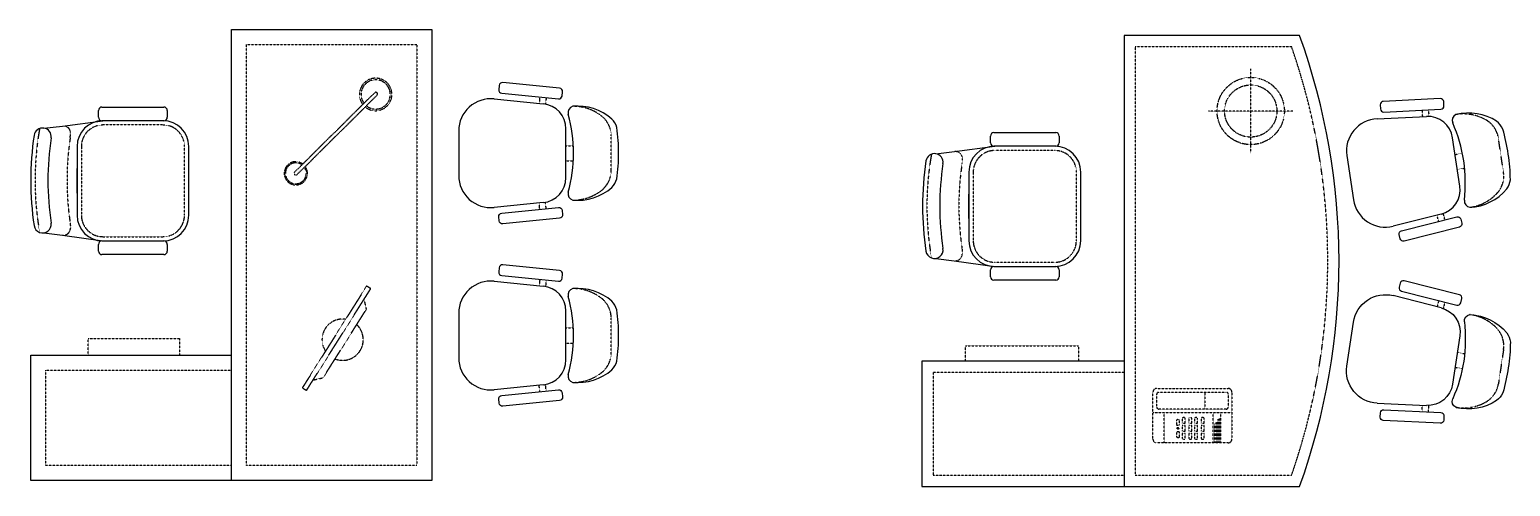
# Model space of a CAD drawing. Extents: x -15080 to 60298, y -30155 to 15485.
# Drawn here: x 10079 to 15985, y -9530 to -7706 of the extents above; entities that cross this region are included whole.
import ezdxf

# ---------------------------------------------------------------- set-up
doc = ezdxf.new("R2010")
doc.units = 0
doc.linetypes.add('HIDDEN2', pattern=[0.1875, 0.125, -0.0625])
doc.layers.get('0').update_dxf_attribs({"linetype": 'CONTINUOUS'})
doc.layers.add('FURHATCH', color=57, linetype='CONTINUOUS')

# ---------------------------------------------------------------- blocks, each defined once
blk = doc.blocks.new('YQ_DESK_05')
for p, q in [((273.1, 471.5), (273.1, 498.5)), ((286.8, 512.3), (533.7, 512.3)), ((547.5, 498.5), (547.5, 471.5)), ((55.2, 428.1), (129.9, 436.5)), ((129.9, 436.5), (290.3, 457.8)), ((533.7, 457.8), (286.8, 457.8)), ((533.7, 457.8), (286.8, 457.8)), ((530.3, 457.8), (290.3, 457.8)), ((187.4, 354.9), (187.4, 80.6)), ((633.2, 80.6), (633.2, 354.9)), ((187.4, 169.2), (187.4, 266.3)), ((55.2, 10.1), (128.9, 0.6)), ((128.9, 0.6), (290.3, -22.3)), ((273.1, -63.1), (273.1, -36)), ((286.8, -22.3), (533.7, -22.3)), ((286.8, -22.3), (533.7, -22.3)), ((290.3, -22.3), (530.3, -22.3)), ((547.5, -36), (547.5, -63.1)), ((533.7, -76.8), (286.8, -76.8))]:
    blk.add_line(p, q)
for points in [[(806, -900), (1506, -900, 0.174961), (1506, 900), (806, 900), (806, -400), (0, -400), (0, -900)], [(1840.1, 637, 0.414214), (1827.9, 623.6), (1828.7, 606.5, 0.414214), (1842.2, 594.3), (2069.5, 605.3, 0.414214), (2081.7, 618.8), (2080.8, 635.8, 0.414214), (2067.4, 648)], [(2149, 167.1), (2153.2, 150.6, -0.414214), (2143.9, 135), (1923.2, 79.2, -0.414214), (1907.7, 88.5), (1903.5, 105.1, -0.414214), (1912.8, 120.6), (2133.4, 176.4, -0.414214)], [(2149, -167.1), (2153.2, -150.6, 0.414214), (2143.9, -135), (1923.2, -79.2, 0.414214), (1907.7, -88.5), (1903.5, -105.1, 0.414214), (1912.8, -120.6), (2133.4, -176.4, 0.414214)], [(1840.1, -637, -0.414214), (1827.9, -623.6), (1828.7, -606.5, -0.414214), (1842.2, -594.3), (2069.5, -605.3, -0.414214), (2081.7, -618.8), (2080.8, -635.8, -0.414214), (2067.4, -648)]]:
    blk.add_lwpolyline(points, format="xyb", close=True)
for points in [[(1815.3, 567.4, 0.443716), (1694.6, 420.3), (1720.9, 244, 0.443716), (1879.2, 138.6)], [(2070.6, 187, 0.385314), (2145, 298.7), (2116.2, 491.8, 0.385314), (2012.5, 576.9)], [(2129.8, 584.3, 0.412192), (2116.8, 550.6)], [(2163.2, 242.6, 0.133569), (2116.8, 550.6)], [(2292, 557.3, 0.208636), (2129.8, 584.3)], [(2316.6, 526.6, 0.109883), (2292, 557.3)], [(2338.6, 426.2, 0.033244), (2316.6, 526.6)], [(2346.8, 323.8, 0.033244), (2338.6, 426.2)], [(2332.3, 287.3, 0.109883), (2346.8, 323.8)], [(2163.2, 242.6, 0.412192), (2185.5, 214.2)], [(2185, 214.1, 0.208636), (2332.3, 287.3)], [(1815.3, -567.4, -0.443716), (1694.6, -420.3), (1720.9, -244, -0.443716), (1879.2, -138.6)], [(2070.6, -187, -0.385314), (2145, -298.7), (2116.2, -491.8, -0.385314), (2012.5, -576.9)], [(2163.2, -242.6, -0.412192), (2185.5, -214.2)], [(2185, -214.1, -0.208636), (2332.3, -287.3)], [(2163.2, -242.6, -0.133569), (2116.8, -550.6)], [(2332.3, -287.3, -0.109883), (2346.8, -323.8)], [(2346.8, -323.8, -0.033244), (2338.6, -426.2)], [(2338.6, -426.2, -0.033244), (2316.6, -526.6)], [(2316.6, -526.6, -0.109883), (2292, -557.3)], [(2129.8, -584.3, -0.412192), (2116.8, -550.6)], [(2292, -557.3, -0.208636), (2129.8, -584.3)]]:
    blk.add_lwpolyline(points, format="xyb")
for points in [[(1815.3, 567.4), (2012.5, 576.9)], [(2070.6, 187), (1879.2, 138.6)], [(2070.6, -187), (1879.2, -138.6)], [(806, -400), (806, -900)], [(1815.3, -567.4), (2012.5, -576.9)]]:
    blk.add_lwpolyline(points)
for centre, radius, start, end in [((286.8, 498.5), 13.7, 90, 180), ((533.7, 498.5), 13.7, 0, 90), ((50.1, 394.2), 34.3, 351.44766, 171.44766), ((290.3, 354.9), 102.9, 90, 180), ((286.8, 471.5), 13.7, 180, 270), ((530.3, 354.9), 102.9, 0, 90), ((533.7, 471.5), 13.7, 270, 0), ((1214.4, 219.1), 1211.7, 171.44766, 188.55234), ((1214.4, 219.1), 1143.1, 171.44766, 188.55234), ((290.3, 80.6), 102.9, 180, 270), ((530.3, 80.6), 102.9, 270, 0), ((50.1, 44), 34.3, 188.55234, 8.55234), ((286.8, -36), 13.7, 90, 180), ((533.7, -36), 13.7, 0, 90), ((286.8, -63.1), 13.7, 180, 270), ((533.7, -63.1), 13.7, 270, 0)]:
    blk.add_arc(centre, radius, start, end)
at = {"layer": 'FURHATCH', "linetype": 'HIDDEN2'}
for p, q in [((1474.2, 855), (851, 855)), ((851, 855), (851, -855)), ((1311.3, 430.6), (1311.3, 766.2)), ((1479.1, 598.4), (1143.5, 598.4)), ((530.3, 440.6), (290.3, 440.6)), ((160, 389.1), (161.7, 408)), ((204.5, 354.9), (204.5, 80.6)), ((616, 80.6), (616, 354.9)), ((160, 49.1), (161.2, 29)), ((290.3, -5.2), (530.3, -5.2)), ((806, -445), (45, -445)), ((45, -445), (45, -855)), ((1127.9, -523.9), (1127.9, -591.4)), ((1236.4, -606.4), (921.4, -606.4)), ((966.4, -726.4), (966.4, -606.4)), ((1161.4, -726.4), (1161.4, -606.4)), ((1172.9, -726.4), (1172.9, -644.7)), ((1177.4, -726.4), (1177.4, -639.3)), ((1181.9, -726.4), (1181.9, -632)), ((1186.4, -726.4), (1186.4, -628.5)), ((1191.4, -726.4), (1191.4, -606.4)), ((1168.4, -726.4), (1168.4, -650.1)), ((45, -855), (806, -855)), ((851, -855), (1474.2, -855))]:
    blk.add_line(p, q, dxfattribs=at)
for points in [[(1994.6, 601.7), (1995.8, 576.1)], [(2020.2, 602.9), (2021.4, 577.3)], [(2126.1, 424.9), (2156.1, 429.4)], [(2135, 365.6), (2165, 370.1)], [(2060.7, 158), (2054.4, 182.9)], [(2085.6, 164.3), (2079.3, 189.2)], [(2060.7, -158), (2054.4, -182.9)], [(2085.6, -164.3), (2079.3, -189.2)], [(2135, -365.6), (2165, -370.1)], [(2126.1, -424.9), (2156.1, -429.4)], [(1994.6, -601.7), (1995.8, -576.1)], [(2020.2, -602.9), (2021.4, -577.3)], [(1015.6, -635.8), (1015.6, -655.6), (1027.6, -655.6), (1027.6, -636.1)], [(1038.1, -627.9), (1038.1, -647.7), (1050.1, -647.7), (1050.1, -628.2)], [(1064, -627.9), (1064, -647.7), (1076, -647.7), (1076, -628.2)], [(1087.5, -627.9), (1087.5, -647.7), (1099.5, -647.7), (1099.5, -628.2)], [(1113.4, -627.9), (1113.4, -647.7), (1125.4, -647.7), (1125.4, -628.2)], [(1027.6, -701.8), (1027.6, -682.7), (1015.6, -682.7), (1015.6, -702.3)], [(1050.1, -708.5), (1050.1, -689.4), (1038.1, -689.4), (1038.1, -709)], [(1076, -708.5), (1076, -689.4), (1064, -689.4), (1064, -709)], [(1099.5, -708.5), (1099.5, -689.4), (1087.5, -689.4), (1087.5, -709)], [(1125.4, -708.5), (1125.4, -689.4), (1113.4, -689.4), (1113.4, -709)]]:
    blk.add_lwpolyline(points, dxfattribs=at)
for points in [[(2250, 562.5, 0.173038), (2129.8, 584.3)], [(2185, 214.1, 0.173038), (2293.6, 270.1, 0.229009), (2319.5, 353.2), (2299.1, 490.5, 0.229009), (2250, 562.5)], [(2185, -214.1, -0.173038), (2293.6, -270.1, -0.229009), (2319.5, -353.2), (2299.1, -490.5, -0.229009), (2250, -562.5)], [(2250, -562.5, -0.173038), (2129.8, -584.3)]]:
    blk.add_lwpolyline(points, format="xyb", dxfattribs=at)
for points in [[(173.5, -338.7), (624.5, -338.7), (624.5, -400), (173.5, -400)], [(1050.1, -679.2), (1050.1, -656.7), (1038.1, -656.7), (1038.1, -679.2)], [(1064, -656.7), (1064, -679.2), (1076, -679.2), (1076, -656.7)], [(1087.5, -656.7), (1087.5, -679.2), (1099.5, -679.2), (1099.5, -656.7)], [(1125.4, -679.2), (1125.4, -656.7), (1113.4, -656.7), (1113.4, -679.2)]]:
    blk.add_lwpolyline(points, close=True, dxfattribs=at)
for points in [[(1236.4, -711.4, -0.414214), (1221.4, -726.4), (936.4, -726.4, -0.414214), (921.4, -711.4), (921.4, -523.9, -0.414214), (936.4, -508.9), (1221.4, -508.9, -0.414214), (1236.4, -523.9)], [(1221.4, -583.9, -0.414214), (1213.9, -591.4), (943.9, -591.4, -0.414214), (936.4, -583.9), (936.4, -531.4, -0.414214), (943.9, -523.9), (1213.9, -523.9, -0.414214), (1221.4, -531.4)]]:
    blk.add_lwpolyline(points, format="xyb", close=True, dxfattribs=at)
for centre, radius in [((1311.3, 598.4), 134.2), ((1311.3, 598.4), 104.2), ((1021.1, -667.9), 3.42)]:
    blk.add_circle(centre, radius, dxfattribs=at)
for centre, radius, start, end in [((-987.2, 0), 2605.7, 340.8451, 19.1549), ((1214.4, 219.1), 1194.5, 170.01281, 189.98719), ((133.1, 408), 28.6, 359.91936, 96.39106), ((290.3, 354.9), 85.7, 90, 180), ((530.3, 354.9), 85.7, 0, 90), ((1290.4, 219.1), 1143.1, 171.44766, 188.55234), ((290.3, 80.6), 85.7, 180, 270), ((530.3, 80.6), 85.7, 270, 0), ((132.5, 29), 28.6, 262.6639, 359.91936), ((1021.5, -640.8), 7.7, 37.33559, 139.82611), ((1044, -632.9), 7.7, 37.33559, 139.82611), ((1069.8, -632.9), 7.7, 37.33559, 139.82611), ((1093.4, -632.9), 7.7, 37.33559, 139.82611), ((1119.3, -632.9), 7.7, 37.33559, 139.82611), ((1021.5, -698), 7.24, 216.09629, 328.16007), ((1044, -704.7), 7.24, 216.09629, 328.16007), ((1069.8, -704.7), 7.24, 216.09629, 328.16007), ((1093.4, -704.7), 7.24, 216.09629, 328.16007), ((1119.2, -704.7), 7.24, 216.09629, 328.16007)]:
    blk.add_arc(centre, radius, start, end, dxfattribs=at)
blk = doc.blocks.new('YQ_DESK_04')
for p, q in [((800, -900), (800, 900)), ((800, 900), (1600, 900)), ((1600, 900), (1600, -900)), ((284.1, 590.8), (531, 590.8)), ((127.2, 515.1), (287.6, 536.4)), ((270.4, 550.1), (270.4, 577.1)), ((531, 536.4), (284.1, 536.4)), ((531, 536.4), (284.1, 536.4)), ((527.6, 536.4), (287.6, 536.4)), ((544.7, 577.1), (544.7, 550.1)), ((52.5, 506.7), (127.2, 515.1)), ((184.7, 433.5), (184.7, 159.2)), ((630.5, 159.2), (630.5, 433.5)), ((184.7, 247.7), (184.7, 344.9)), ((52.5, 88.7), (126.2, 79.2)), ((126.2, 79.2), (287.6, 56.3)), ((270.4, 15.5), (270.4, 42.6)), ((284.1, 56.3), (531, 56.3)), ((284.1, 56.3), (531, 56.3)), ((531, 1.8), (284.1, 1.8)), ((287.6, 56.3), (527.6, 56.3)), ((544.7, 42.6), (544.7, 15.5)), ((0, -900), (0, -400)), ((0, -400), (800, -400)), ((800, -900), (0, -900)), ((1600, -900), (800, -900))]:
    blk.add_line(p, q)
for points in [[(1882.5, 688.6, 0.414214), (1868.5, 677.2), (1866.8, 660.1, 0.414214), (1878.3, 646.1), (2104.7, 623.5, 0.414214), (2118.8, 634.9), (2120.5, 652, 0.414214), (2109, 666)], [(2118.8, 178.3), (2120.5, 161.3, -0.414214), (2109, 147.3), (1882.5, 124.6, -0.414214), (1868.5, 136.1), (1866.8, 153.1, -0.414214), (1878.3, 167.2), (2104.7, 189.8, -0.414214)], [(1882.5, -39, 0.414214), (1868.5, -50.5), (1866.8, -67.5, 0.414214), (1878.3, -81.6), (2104.7, -104.2, 0.414214), (2118.8, -92.7), (2120.5, -75.7, 0.414214), (2109, -61.7)], [(2118.8, -549.3), (2120.5, -566.4, -0.414214), (2109, -580.4), (1882.5, -603, -0.414214), (1868.5, -591.6), (1866.8, -574.5, -0.414214), (1878.3, -560.5), (2104.7, -537.9, -0.414214)]]:
    blk.add_lwpolyline(points, format="xyb", close=True)
for points in [[(1847.7, 623.4, 0.443716), (1706.7, 495.8), (1706.7, 317.5, 0.443716), (1847.7, 189.9)], [(2044.1, 209.5, 0.385314), (2134.2, 309), (2134.2, 504.2, 0.385314), (2044.1, 603.7)], [(2161.2, 593.8, 0.412192), (2143.4, 562.3)], [(2317.8, 543.1, 0.208636), (2161.2, 593.8)], [(2143.9, 250.9, 0.133569), (2143.4, 562.3)], [(2337.5, 509.1, 0.109883), (2317.8, 543.1)], [(2344.5, 406.6, 0.033244), (2337.5, 509.1)], [(2337.5, 304.1, 0.033244), (2344.5, 406.6)], [(2317.8, 270.2, 0.109883), (2337.5, 304.1)], [(2143.9, 250.9, 0.412192), (2161.8, 219.5)], [(2161.2, 219.5, 0.208636), (2317.8, 270.2)], [(1847.7, -104.3, 0.443716), (1706.7, -231.9), (1706.7, -410.2, 0.443716), (1847.7, -537.8)], [(2044.1, -518.1, 0.385314), (2134.2, -418.6), (2134.2, -223.4, 0.385314), (2044.1, -123.9)], [(2161.2, -133.9, 0.412192), (2143.4, -165.3)], [(2143.9, -476.8, 0.133569), (2143.4, -165.3)], [(2317.8, -184.6, 0.208636), (2161.2, -133.9)], [(2337.5, -218.5, 0.109883), (2317.8, -184.6)], [(2344.5, -321, 0.033244), (2337.5, -218.5)], [(2337.5, -423.5, 0.033244), (2344.5, -321)], [(2161.2, -508.2, 0.208636), (2317.8, -457.5)], [(2317.8, -457.5, 0.109883), (2337.5, -423.5)], [(2143.9, -476.8, 0.412192), (2161.8, -508.2)]]:
    blk.add_lwpolyline(points, format="xyb")
for points in [[(1847.7, 623.4), (2044.1, 603.7)], [(2044.1, 209.5), (1847.7, 189.9)], [(1847.7, -104.3), (2044.1, -123.9)], [(2044.1, -518.1), (1847.7, -537.8)]]:
    blk.add_lwpolyline(points)
for centre, radius, start, end in [((284.1, 577.1), 13.7, 90, 180), ((531, 577.1), 13.7, 0, 90), ((287.6, 433.5), 102.9, 90, 180), ((284.1, 550.1), 13.7, 180, 270), ((527.6, 433.5), 102.9, 0, 90), ((531, 550.1), 13.7, 270, 0), ((1211.7, 297.7), 1211.7, 171.44766, 188.55234), ((47.4, 472.8), 34.3, 351.44766, 171.44766), ((1211.7, 297.7), 1143.1, 171.44766, 188.55234), ((47.4, 122.6), 34.3, 188.55234, 8.55234), ((287.6, 159.2), 102.9, 180, 270), ((527.6, 159.2), 102.9, 270, 0), ((284.1, 42.6), 13.7, 90, 180), ((284.1, 15.5), 13.7, 180, 270), ((531, 42.6), 13.7, 0, 90), ((531, 15.5), 13.7, 270, 0)]:
    blk.add_arc(centre, radius, start, end)
at = {"layer": 'FURHATCH', "linetype": 'HIDDEN2'}
for p, q in [((860, -840), (860, 840)), ((860, 840), (1540, 840)), ((1540, 840), (1540, -840)), ((1371.3, 647.8), (1052.1, 331.2)), ((1381.2, 637.9), (1062, 321.3)), ((157.3, 467.6), (159, 486.6)), ((527.6, 519.2), (287.6, 519.2)), ((201.8, 433.5), (201.8, 159.2)), ((613.3, 159.2), (613.3, 433.5)), ((157.3, 127.7), (158.5, 107.6)), ((287.6, 73.4), (527.6, 73.4)), ((1099.8, -540.2), (1355.9, -134.2)), ((229.2, -400), (229.2, -333.6)), ((229.2, -333.6), (593.9, -333.6)), ((593.9, -333.6), (593.9, -400)), ((60, -840), (60, -460)), ((60, -460), (800, -460)), ((800, -840), (60, -840)), ((1540, -840), (860, -840))]:
    blk.add_line(p, q, dxfattribs=at)
for points in [[(2030.1, 630.9), (2027.5, 605.4)], [(2055.6, 628.4), (2053.1, 602.8)], [(2134.1, 436.6), (2164.4, 436.7)], [(2134.2, 376.6), (2164.5, 376.7)], [(2030.1, 182.4), (2027.5, 207.9)], [(2055.6, 184.9), (2053.1, 210.4)], [(2030.1, -96.7), (2027.5, -122.3)], [(2055.6, -99.3), (2053.1, -124.8)], [(2134.1, -291), (2164.4, -291)], [(2134.2, -351), (2164.5, -351)], [(2030.1, -545.3), (2027.5, -519.8)], [(2055.6, -542.8), (2053.1, -517.2)]]:
    blk.add_lwpolyline(points, dxfattribs=at)
for points in [[(2277, 554.4, 0.173038), (2161.2, 593.8)], [(2161.2, 219.5, 0.173038), (2277, 258.8, 0.229009), (2314.9, 337.2), (2314.9, 476.1, 0.229009), (2277, 554.4)], [(2277, -173.2, 0.173038), (2161.2, -133.9)], [(2161.2, -508.2, 0.173038), (2277, -468.8, 0.229009), (2314.9, -390.5), (2314.9, -251.6, 0.229009), (2277, -173.2)]]:
    blk.add_lwpolyline(points, format="xyb", dxfattribs=at)
blk.add_lwpolyline([(1338.9, -216), (1329.9, -175.5), (1355.9, -134.2), (1339.3, -123.7), (1083.2, -529.7), (1099.8, -540.2), (1125.9, -498.8), (1166.4, -489.5)], close=True, dxfattribs=at)
for centre, radius, start, end in [((1375.5, 641.1), 64.8, 232.98117, 215.22414), ((1375.5, 641.1), 58.3, 233.87476, 214.12539), ((1376.2, 642.8), 7, 315, 135), ((1211.7, 297.7), 1194.5, 170.01281, 189.98719), ((130.4, 486.6), 28.6, 359.91936, 96.39106), ((287.6, 433.5), 85.7, 90, 180), ((527.6, 433.5), 85.7, 0, 90), ((1287.7, 297.6), 1143.1, 171.44766, 188.55234), ((1057.1, 326.3), 46.3, 55.5107, 30.54145), ((1057.1, 326.3), 41.7, 56.69419, 28.89361), ((1057.1, 326.3), 7, 135, 315), ((287.6, 159.2), 85.7, 180, 270), ((527.6, 159.2), 85.7, 270, 0), ((129.8, 107.6), 28.6, 262.6639, 359.91936), ((1243.8, -337.9), 82.3, 81.76217, 213.75037), ((1243.8, -337.9), 82.3, 248.50537, 47.00718)]:
    blk.add_arc(centre, radius, start, end, dxfattribs=at)

msp = doc.modelspace()

# ---------------------------------------------------------------- block references
for name, p in [('YQ_DESK_04', (10083.9, -8606.3)), ('YQ_DESK_05', (13637.9, -8629.7))]:
    msp.add_blockref(name, p)

doc.saveas('drawing.dxf')
